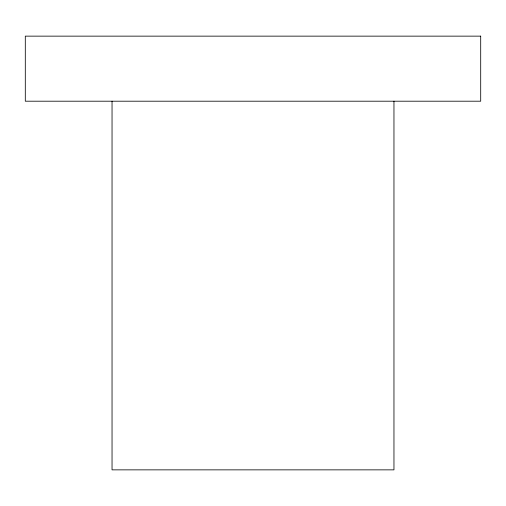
<?xml version="1.0" encoding="UTF-8"?>
<svg xmlns="http://www.w3.org/2000/svg" width="506" height="506" viewBox="0 0 506 506"><rect width="100%" height="100%" fill="white"/><g stroke="black" fill="none" stroke-linecap="round" stroke-linejoin="round"><path stroke-width="0.76" d="M393.959 101.2L393.959 469.859L112.041 469.859L112.041 101.2M480.7 36.141L25.3 36.141L25.3 101.2L480.7 101.2L480.7 36.141"/></g></svg>
